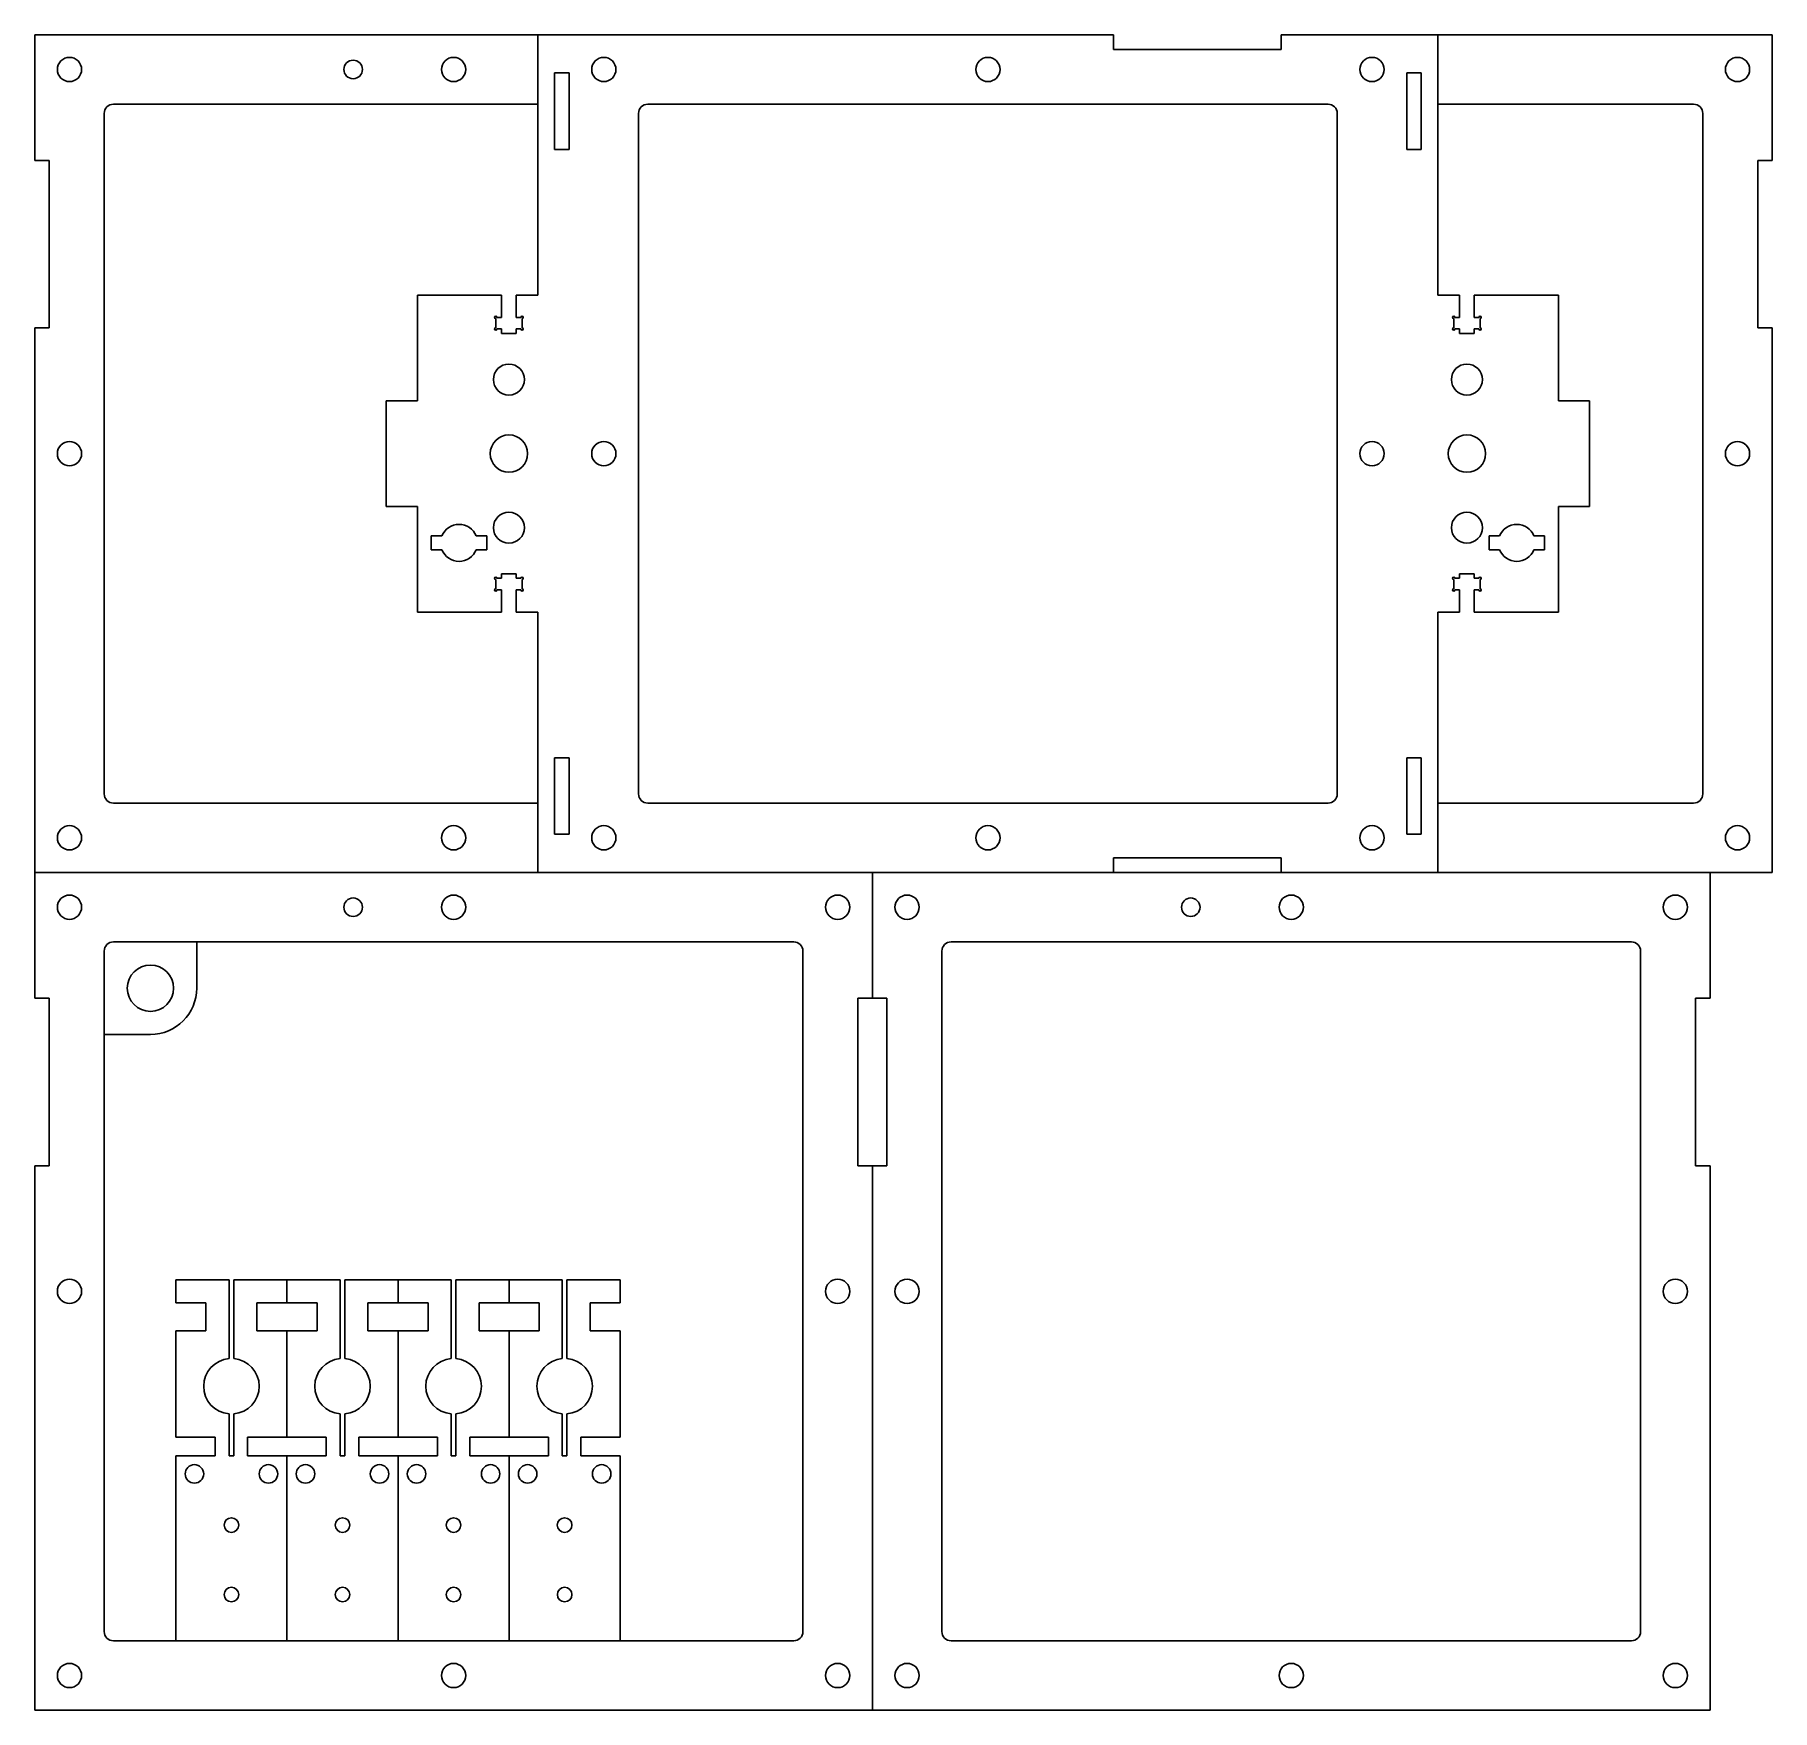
# Model space of a CAD drawing. Header units: millimetres. Extents: x -192 to 183, y -170 to 192.
import ezdxf

# ---------------------------------------------------------------- set-up
doc = ezdxf.new("R2010")
doc.units = ezdxf.units.MM
doc.layers.get('0').update_dxf_attribs({"lineweight": 25, "true_color": 0xffffff})

msp = doc.modelspace()

# ---------------------------------------------------------------- linework, layer by layer
for p, q in [((-192, 164.85), (-192, 192)), ((-192, 192), (41.1, 192)), ((-83.26, 192), (-83.26, 135.72)), ((41.1, 188.85), (41.1, 192)), ((183.44, 192), (77.3, 192)), ((77.3, 192), (77.3, 188.85)), ((111.18, 135.72), (111.18, 192)), ((183.44, 192), (183.44, 164.85)), ((77.3, 188.85), (41.1, 188.85)), ((-79.69, 167.22), (-79.69, 183.74)), ((-79.69, 183.74), (-76.54, 183.74)), ((-76.54, 183.74), (-76.54, 167.22)), ((104.46, 167.22), (104.46, 183.74)), ((104.46, 183.74), (107.61, 183.74)), ((107.61, 183.74), (107.61, 167.22)), ((-83.26, 177), (-175, 177)), ((-59.54, 177), (87.46, 177)), ((166.44, 177), (111.18, 177)), ((-177, 175), (-177, 28)), ((-61.54, 28), (-61.54, 175)), ((89.46, 175), (89.46, 28)), ((168.44, 28), (168.44, 175)), ((-76.54, 167.22), (-79.69, 167.22)), ((107.61, 167.22), (104.46, 167.22)), ((-188.85, 164.85), (-192, 164.85)), ((-188.85, 128.65), (-188.85, 164.85)), ((183.44, 164.85), (180.29, 164.85)), ((180.29, 164.85), (180.29, 128.65)), ((-91.12, 135.72), (-109.32, 135.72)), ((-109.32, 135.72), (-109.32, 112.91)), ((-91.12, 130.94), (-91.12, 135.72)), ((-83.26, 135.72), (-87.97, 135.72)), ((-87.97, 135.72), (-87.97, 130.94)), ((115.88, 135.72), (111.18, 135.72)), ((115.88, 130.94), (115.88, 135.72)), ((119.03, 135.72), (119.03, 130.94)), ((137.23, 135.72), (119.03, 135.72)), ((137.23, 112.91), (137.23, 135.72)), ((-192, 11), (-192, 128.65)), ((-192, 128.65), (-188.85, 128.65)), ((-92.39, 128.69), (-92.39, 130.69)), ((-92.14, 130.94), (-91.12, 130.94)), ((-91.12, 128.44), (-92.14, 128.44)), ((-91.12, 127.44), (-91.12, 128.44)), ((-87.97, 130.94), (-86.94, 130.94)), ((-86.94, 128.44), (-87.97, 128.44)), ((-87.97, 128.44), (-87.97, 127.44)), ((-86.69, 130.69), (-86.69, 128.69)), ((114.61, 128.69), (114.61, 130.69)), ((114.86, 130.94), (115.88, 130.94)), ((115.88, 128.44), (114.86, 128.44)), ((115.88, 127.44), (115.88, 128.44)), ((119.03, 130.94), (120.06, 130.94)), ((120.06, 128.44), (119.03, 128.44)), ((119.03, 128.44), (119.03, 127.44)), ((120.31, 130.69), (120.31, 128.69)), ((180.29, 128.65), (183.44, 128.65)), ((183.44, 128.65), (183.44, 11)), ((-87.97, 127.44), (-91.12, 127.44)), ((119.03, 127.44), (115.88, 127.44)), ((-109.32, 112.91), (-116.04, 112.91)), ((-116.04, 112.91), (-116.04, 90.09)), ((143.96, 112.91), (137.23, 112.91)), ((143.96, 90.09), (143.96, 112.91)), ((-116.04, 90.09), (-109.32, 90.09)), ((-109.32, 90.09), (-109.32, 67.28)), ((137.23, 67.28), (137.23, 90.09)), ((137.23, 90.09), (143.96, 90.09)), ((-106.32, 80.72), (-106.32, 83.72)), ((-106.32, 83.72), (-104.03, 83.72)), ((-96.62, 83.72), (-94.32, 83.72)), ((-94.32, 83.72), (-94.32, 80.72)), ((122.24, 80.72), (122.24, 83.72)), ((122.24, 83.72), (124.53, 83.72)), ((131.94, 83.72), (134.24, 83.72)), ((134.24, 83.72), (134.24, 80.72)), ((-104.03, 80.72), (-106.32, 80.72)), ((-94.32, 80.72), (-96.62, 80.72)), ((124.53, 80.72), (122.24, 80.72)), ((134.24, 80.72), (131.94, 80.72)), ((-91.12, 74.56), (-91.12, 75.56)), ((-91.12, 75.56), (-87.97, 75.56)), ((-87.97, 75.56), (-87.97, 74.56)), ((115.88, 74.56), (115.88, 75.56)), ((115.88, 75.56), (119.03, 75.56)), ((119.03, 75.56), (119.03, 74.56)), ((-92.39, 72.31), (-92.39, 74.31)), ((-92.14, 74.56), (-91.12, 74.56)), ((-91.12, 72.06), (-92.14, 72.06)), ((-91.12, 67.28), (-91.12, 72.06)), ((-87.97, 74.56), (-86.94, 74.56)), ((-86.94, 72.06), (-87.97, 72.06)), ((-87.97, 72.06), (-87.97, 67.28)), ((-86.69, 74.31), (-86.69, 72.31)), ((114.61, 72.31), (114.61, 74.31)), ((114.86, 74.56), (115.88, 74.56)), ((115.88, 72.06), (114.86, 72.06)), ((115.88, 67.28), (115.88, 72.06)), ((119.03, 74.56), (120.06, 74.56)), ((120.06, 72.06), (119.03, 72.06)), ((119.03, 72.06), (119.03, 67.28)), ((120.31, 74.31), (120.31, 72.31)), ((-109.32, 67.28), (-91.12, 67.28)), ((-87.97, 67.28), (-83.26, 67.28)), ((-83.26, 67.28), (-83.26, 11)), ((111.18, 11), (111.18, 67.28)), ((111.18, 67.28), (115.88, 67.28)), ((119.03, 67.28), (137.23, 67.28)), ((-79.69, 35.78), (-76.54, 35.78)), ((-79.69, 19.26), (-79.69, 35.78)), ((-76.54, 35.78), (-76.54, 19.26)), ((104.46, 19.26), (104.46, 35.78)), ((104.46, 35.78), (107.61, 35.78)), ((107.61, 35.78), (107.61, 19.26)), ((-175, 26), (-83.26, 26)), ((87.46, 26), (-59.54, 26)), ((111.18, 26), (166.44, 26)), ((-76.54, 19.26), (-79.69, 19.26)), ((107.61, 19.26), (104.46, 19.26)), ((41.1, 11), (41.1, 14.15)), ((41.1, 14.15), (77.3, 14.15)), ((77.3, 14.15), (77.3, 11)), ((-192, -16.15), (-192, 11)), ((-192, 11), (183.44, 11)), ((-11, 11), (-11, -16.15)), ((170, 11), (170, -16.15)), ((-177, -6), (-177, -153)), ((-28, -4), (-175, -4)), ((-157, -14), (-157, -4)), ((-26, -153), (-26, -6)), ((4, -6), (4, -153)), ((153, -4), (6, -4)), ((155, -153), (155, -6)), ((-188.85, -16.15), (-192, -16.15)), ((-188.85, -52.35), (-188.85, -16.15)), ((-11, -16.15), (-14.15, -16.15)), ((-14.15, -16.15), (-14.15, -52.35)), ((-7.85, -16.15), (-11, -16.15)), ((-7.85, -52.35), (-7.85, -16.15)), ((170, -16.15), (166.85, -16.15)), ((166.85, -16.15), (166.85, -52.35)), ((-177, -24), (-167, -24)), ((-192, -170), (-192, -52.35)), ((-192, -52.35), (-188.85, -52.35)), ((-14.15, -52.35), (-11, -52.35)), ((-11, -52.35), (-11, -170)), ((-11, -52.35), (-7.85, -52.35)), ((166.85, -52.35), (170, -52.35)), ((170, -52.35), (170, -170)), ((-161.5, -82), (-161.5, -77)), ((-161.5, -77), (-150, -77)), ((-150, -77), (-150, -94.02)), ((-149, -94.02), (-149, -77)), ((-149, -77), (-137.5, -77)), ((-137.5, -77), (-137.5, -82)), ((-137.5, -77), (-126, -77)), ((-126, -77), (-126, -94.02)), ((-125, -94.02), (-125, -77)), ((-125, -77), (-113.5, -77)), ((-113.5, -77), (-113.5, -82)), ((-102, -77), (-113.5, -77)), ((-102, -94.02), (-102, -77)), ((-89.5, -77), (-101, -77)), ((-101, -77), (-101, -94.02)), ((-89.5, -82), (-89.5, -77)), ((-78, -77), (-89.5, -77)), ((-78, -94.02), (-78, -77)), ((-65.5, -77), (-77, -77)), ((-77, -77), (-77, -94.02)), ((-65.5, -82), (-65.5, -77)), ((-155, -82), (-161.5, -82)), ((-155, -88), (-155, -82)), ((-137.5, -82), (-144, -82)), ((-144, -82), (-144, -88)), ((-131, -82), (-137.5, -82)), ((-131, -88), (-131, -82)), ((-113.5, -82), (-120, -82)), ((-120, -82), (-120, -88)), ((-113.5, -82), (-107, -82)), ((-107, -82), (-107, -88)), ((-96, -88), (-96, -82)), ((-96, -82), (-89.5, -82)), ((-89.5, -82), (-83, -82)), ((-83, -82), (-83, -88)), ((-72, -88), (-72, -82)), ((-72, -82), (-65.5, -82)), ((-161.5, -111), (-161.5, -88)), ((-161.5, -88), (-155, -88)), ((-144, -88), (-137.5, -88)), ((-137.5, -88), (-137.5, -111)), ((-137.5, -88), (-131, -88)), ((-120, -88), (-113.5, -88)), ((-113.5, -88), (-113.5, -111)), ((-107, -88), (-113.5, -88)), ((-89.5, -88), (-96, -88)), ((-83, -88), (-89.5, -88)), ((-89.5, -88), (-89.5, -111)), ((-65.5, -88), (-72, -88)), ((-65.5, -111), (-65.5, -88)), ((-150, -105.98), (-150, -115)), ((-149, -115), (-149, -105.98)), ((-126, -105.98), (-126, -115)), ((-125, -115), (-125, -105.98)), ((-102, -115), (-102, -105.98)), ((-101, -105.98), (-101, -115)), ((-78, -115), (-78, -105.98)), ((-77, -105.98), (-77, -115)), ((-153, -111), (-161.5, -111)), ((-153, -115), (-153, -111)), ((-137.5, -111), (-146, -111)), ((-146, -111), (-146, -115)), ((-129, -111), (-137.5, -111)), ((-129, -115), (-129, -111)), ((-113.5, -111), (-122, -111)), ((-122, -111), (-122, -115)), ((-113.5, -111), (-105, -111)), ((-105, -111), (-105, -115)), ((-98, -115), (-98, -111)), ((-98, -111), (-89.5, -111)), ((-89.5, -111), (-81, -111)), ((-81, -111), (-81, -115)), ((-74, -115), (-74, -111)), ((-74, -111), (-65.5, -111)), ((-161.5, -155), (-161.5, -115)), ((-161.5, -115), (-153, -115)), ((-150, -115), (-149, -115)), ((-146, -115), (-137.5, -115)), ((-137.5, -155), (-137.5, -115)), ((-137.5, -115), (-129, -115)), ((-126, -115), (-125, -115)), ((-122, -115), (-113.5, -115)), ((-113.5, -115), (-113.5, -155)), ((-105, -115), (-113.5, -115)), ((-101, -115), (-102, -115)), ((-89.5, -115), (-98, -115)), ((-81, -115), (-89.5, -115)), ((-89.5, -115), (-89.5, -155)), ((-77, -115), (-78, -115)), ((-65.5, -115), (-74, -115)), ((-65.5, -155), (-65.5, -115)), ((-175, -155), (-28, -155)), ((6, -155), (153, -155)), ((-11, -170), (-192, -170)), ((170, -170), (-11, -170))]:
    msp.add_line(p, q)
for centre, radius in [((-184.5, 184.5), 2.62), ((-123.2, 184.5), 2), ((-101.5, 184.5), 2.62), ((-69.04, 184.5), 2.62), ((13.96, 184.5), 2.62), ((96.96, 184.5), 2.62), ((175.94, 184.5), 2.62), ((-89.54, 117.5), 3.35), ((117.46, 117.5), 3.35), ((-89.54, 101.5), 4.04), ((117.46, 101.5), 4.04), ((-184.5, 101.5), 2.62), ((-69.04, 101.5), 2.62), ((96.96, 101.5), 2.62), ((175.94, 101.5), 2.62), ((-89.54, 85.5), 3.35), ((117.46, 85.5), 3.35), ((-184.5, 18.5), 2.62), ((-101.5, 18.5), 2.62), ((-69.04, 18.5), 2.62), ((13.96, 18.5), 2.62), ((96.96, 18.5), 2.62), ((175.94, 18.5), 2.62), ((-184.5, 3.5), 2.62), ((-123.2, 3.5), 2), ((-101.5, 3.5), 2.62), ((-18.5, 3.5), 2.62), ((-3.5, 3.5), 2.62), ((57.79, 3.5), 2), ((79.5, 3.5), 2.62), ((162.5, 3.5), 2.62), ((-167, -14), 5), ((-184.5, -79.5), 2.62), ((-18.5, -79.5), 2.62), ((-3.5, -79.5), 2.62), ((162.5, -79.5), 2.62), ((-157.5, -118.94), 2), ((-141.5, -118.94), 2), ((-133.5, -118.94), 2), ((-117.5, -118.94), 2), ((-109.5, -118.94), 2), ((-93.5, -118.94), 2), ((-85.5, -118.94), 2), ((-69.5, -118.94), 2), ((-149.5, -130), 1.58), ((-125.5, -130), 1.58), ((-101.5, -130), 1.58), ((-77.5, -130), 1.58), ((-149.5, -145), 1.57), ((-125.5, -145), 1.57), ((-101.5, -145), 1.57), ((-77.5, -145), 1.57), ((-184.5, -162.5), 2.62), ((-101.5, -162.5), 2.62), ((-18.5, -162.5), 2.62), ((-3.5, -162.5), 2.62), ((79.5, -162.5), 2.62), ((162.5, -162.5), 2.62)]:
    msp.add_circle(centre, radius)
for centre, radius, start, end in [((-175, 175), 2, 90, 180), ((-59.54, 175), 2, 90, 180), ((87.46, 175), 2, 0, 90), ((166.44, 175), 2, 0, 90), ((-92.39, 130.94), 0.25, 0, 270), ((-92.39, 128.44), 0.25, 90, 0), ((-86.69, 130.94), 0.25, 270, 180), ((-86.69, 128.44), 0.25, 180, 90), ((114.61, 130.94), 0.25, 0, 270), ((114.61, 128.44), 0.25, 90, 0), ((120.31, 130.94), 0.25, 270, 180), ((120.31, 128.44), 0.25, 180, 90), ((-100.32, 82.22), 4, 22.0243, 157.9757), ((128.24, 82.22), 4, 22.0243, 157.9757), ((-100.32, 82.22), 4, 202.0243, 337.9757), ((128.24, 82.22), 4, 202.0243, 337.9757), ((-92.39, 74.56), 0.25, 0, 270), ((-92.39, 72.06), 0.25, 90, 0), ((-86.69, 74.56), 0.25, 270, 180), ((-86.69, 72.06), 0.25, 180, 90), ((114.61, 74.56), 0.25, 0, 270), ((114.61, 72.06), 0.25, 90, 0), ((120.31, 74.56), 0.25, 270, 180), ((120.31, 72.06), 0.25, 180, 90), ((-175, 28), 2, 180, 270), ((-59.54, 28), 2, 180, 270), ((87.46, 28), 2, 270, 0), ((166.44, 28), 2, 270, 360), ((-175, -6), 2, 90, 180), ((-28, -6), 2, 0, 90), ((6, -6), 2, 90, 180), ((153, -6), 2, 0, 90), ((-167, -14), 10, 270, 0), ((-149.5, -100), 6, 94.7802, 265.2198), ((-149.5, -100), 6, 274.7802, 85.2198), ((-125.5, -100), 6, 94.7802, 265.2198), ((-125.5, -100), 6, 274.7802, 85.2198), ((-101.5, -100), 6, 94.7802, 265.2198), ((-101.5, -100), 6, 274.7802, 85.2198), ((-77.5, -100), 6, 94.7802, 265.2198), ((-77.5, -100), 6, 274.7802, 85.2198), ((-175, -153), 2, 180, 270), ((-28, -153), 2, 270, 0), ((6, -153), 2, 180, 270), ((153, -153), 2, 270, 360)]:
    msp.add_arc(centre, radius, start, end)

doc.saveas('drawing.dxf')
